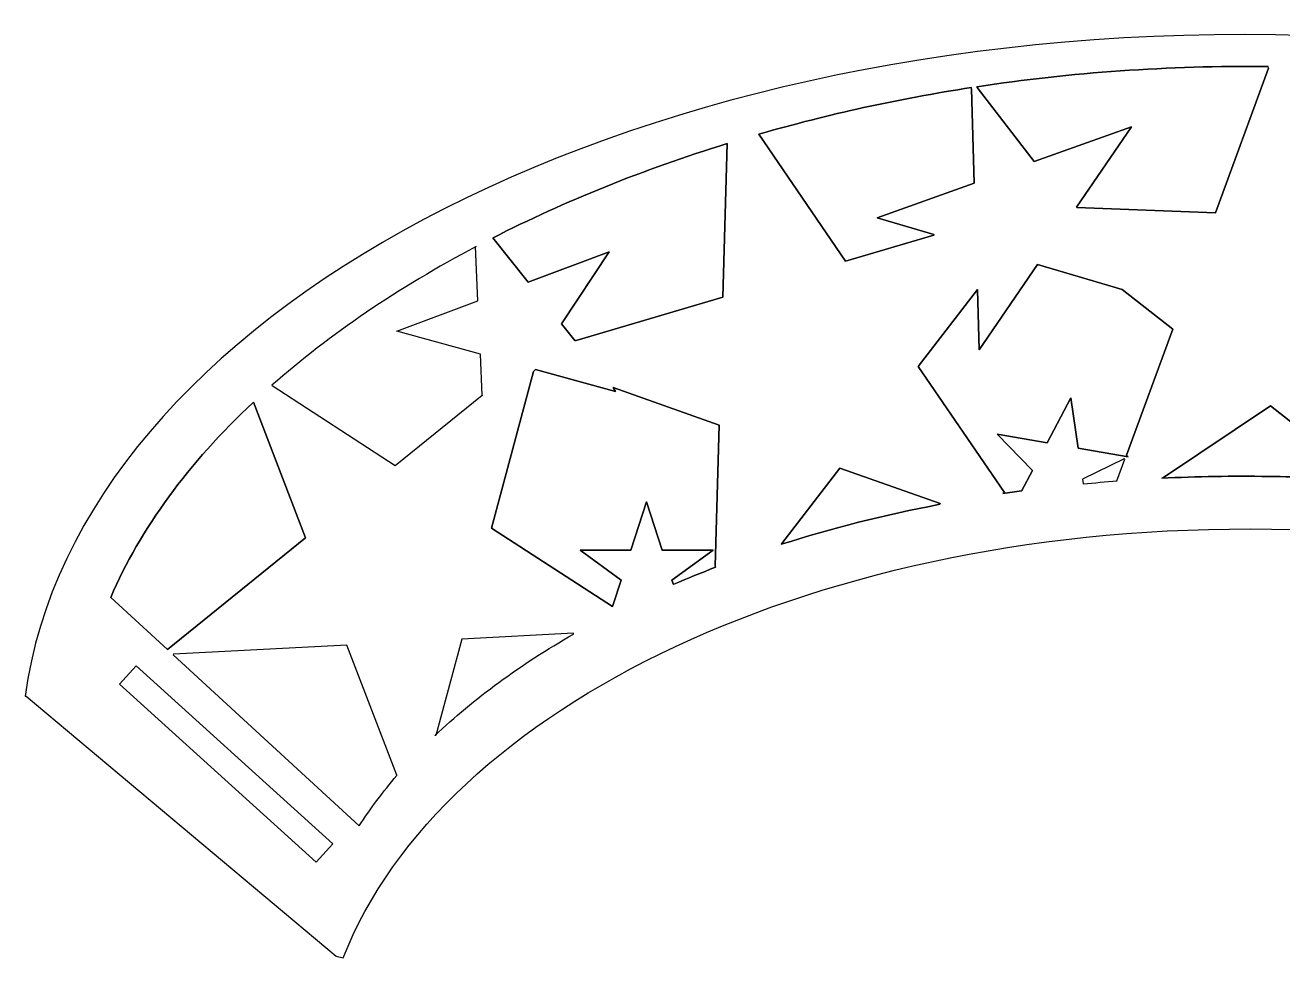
# Model space of a CAD drawing. Header units: centimetres. Extents: x -10.2 to 10.3, y -4 to 3.8.
# Drawn here: x -10.24 to 0.23, y -4.01 to 3.75 of the extents above; entities that cross this region are included whole.
import ezdxf

# ---------------------------------------------------------------- set-up
doc = ezdxf.new("R2010")
doc.units = ezdxf.units.CM
doc.header["$MEASUREMENT"] = 0
doc.layers.add('Camada 1', color=7, linetype='Continuous')

msp = doc.modelspace()

# ---------------------------------------------------------------- linework, layer by layer
at = {"layer": 'Camada 1'}
msp.add_open_spline([(9.90097, -0.6084), (10.04258, -0.86301), (10.15677, -1.12466), (10.24159, -1.39207), (10.24159, -1.39207), (10.24159, -1.39207), (10.27265, -1.52844), (10.27265, -1.52844), (10.27265, -1.52844), (10.27265, -1.52844), (9.54089, -2.23869), (9.54089, -2.23869), (9.54089, -2.23869), (9.54089, -2.23869), (9.95449, -2.51055), (9.95449, -2.51055), (9.95449, -2.51055), (9.95449, -2.51055), (8.34328, -3.66321), (8.34328, -3.66321), (8.34328, -3.66321), (8.34328, -3.66321), (8.27526, -3.13082), (8.27526, -3.13082), (8.27526, -3.13082), (8.27526, -3.13082), (7.54406, -3.80318), (7.50665, -3.76466), (7.50665, -3.76466), (7.50665, -3.76466), (7.52493, -3.75447), (7.52493, -3.75447), (7.52493, -3.75447), (6.50025, -1.87595), (3.58571, -0.49195), (0.13038, -0.44078), (0.13038, -0.44078), (-3.61474, -0.38527), (-6.77125, -1.91361), (-7.59045, -4.00988), (-7.59045, -4.00988), (-7.59045, -4.00988), (-7.64837, -3.99631), (-7.64837, -3.99631), (-7.64837, -3.99631), (-7.64837, -3.99631), (-10.22755, -1.83183), (-10.22755, -1.83183), (-10.22755, -1.83183), (-10.22755, -1.83183), (-10.23636, -1.83048), (-10.23636, -1.83048), (-10.23636, -1.83048), (-9.80609, 1.32573), (-5.29635, 3.75437), (0.16486, 3.67344), (0.16486, 3.67344), (4.71382, 3.60602), (8.55128, 1.81775), (9.90097, -0.6084)], degree=3, knots=[0, 0, 0, 0, 0.0625, 0.0625, 0.0625, 0.0625, 0.125, 0.125, 0.125, 0.125, 0.1875, 0.1875, 0.1875, 0.1875, 0.25, 0.25, 0.25, 0.25, 0.3125, 0.3125, 0.3125, 0.3125, 0.375, 0.375, 0.375, 0.375, 0.4375, 0.4375, 0.4375, 0.4375, 0.5, 0.5, 0.5, 0.5, 0.5625, 0.5625, 0.5625, 0.5625, 0.625, 0.625, 0.625, 0.625, 0.6875, 0.6875, 0.6875, 0.6875, 0.75, 0.75, 0.75, 0.75, 0.8125, 0.8125, 0.8125, 0.8125, 0.875, 0.875, 0.875, 0.875, 1, 1, 1, 1], dxfattribs=at)
at = {"layer": 'Camada 1', "color": 7}
for points, knots in [([(0.10776, 3.39583), (0.10776, 3.39583), (-0.33439, 2.19303), (-0.33439, 2.19303), (-0.33439, 2.19303), (-0.33439, 2.19303), (-1.48829, 2.23663), (-1.48829, 2.23663), (-1.48829, 2.23663), (-1.48829, 2.23663), (-1.49022, 2.23798), (-1.49022, 2.23798), (-1.49022, 2.23798), (-1.49022, 2.23798), (-1.0331, 2.90817), (-1.0331, 2.90817), (-1.0331, 2.90817), (-1.0331, 2.90817), (-1.84161, 2.61856), (-1.84161, 2.61856), (-1.84161, 2.61856), (-1.84161, 2.61856), (-2.31797, 3.23575), (-2.31797, 3.23575), (-2.31797, 3.23575), (-2.31797, 3.23575), (-2.31887, 3.24186), (-2.31887, 3.24186), (-2.31887, 3.24186), (-1.53801, 3.36013), (-0.72573, 3.41929), (0.10249, 3.40963), (0.10249, 3.40963), (0.10249, 3.40963), (0.10776, 3.39583), (0.10776, 3.39583)], [0, 0, 0, 0, 0.1, 0.1, 0.1, 0.1, 0.2, 0.2, 0.2, 0.2, 0.3, 0.3, 0.3, 0.3, 0.4, 0.4, 0.4, 0.4, 0.5, 0.5, 0.5, 0.5, 0.6, 0.6, 0.6, 0.6, 0.7, 0.7, 0.7, 0.7, 0.8, 0.8, 0.8, 0.8, 1, 1, 1, 1]), ([(0.10776, 3.39583), (0.10776, 3.39583), (0.10776, 3.39583), (0.10776, 3.39583), (0.10776, 3.39583), (0.10776, 3.39583), (0.10776, 3.39583), (0.10776, 3.39583)], [0, 0, 0, 0, 0.33333333, 0.33333333, 0.33333333, 0.33333333, 1, 1, 1, 1]), ([(-2.36421, 3.22486), (-2.36421, 3.22486), (-2.34106, 2.43968), (-2.34106, 2.43968), (-2.34106, 2.43968), (-2.34106, 2.43968), (-3.14944, 2.15012), (-3.14944, 2.15012), (-3.14944, 2.15012), (-3.14944, 2.15012), (-2.67838, 2.01264), (-2.67838, 2.01264), (-2.67838, 2.01264), (-2.67838, 2.01264), (-2.67634, 2.0061), (-2.67634, 2.0061), (-2.67634, 2.0061), (-2.67634, 2.0061), (-3.41104, 1.78988), (-3.41104, 1.78988), (-3.41104, 1.78988), (-3.41104, 1.78988), (-4.13351, 2.84698), (-4.13351, 2.84698), (-4.13351, 2.84698), (-4.13351, 2.84698), (-4.12462, 2.8496), (-4.12462, 2.8496), (-4.12462, 2.8496), (-3.5622, 3.01081), (-2.97313, 3.14075), (-2.36477, 3.23486), (-2.36477, 3.23486), (-2.36477, 3.23486), (-2.36421, 3.22486), (-2.36421, 3.22486)], [0, 0, 0, 0, 0.1, 0.1, 0.1, 0.1, 0.2, 0.2, 0.2, 0.2, 0.3, 0.3, 0.3, 0.3, 0.4, 0.4, 0.4, 0.4, 0.5, 0.5, 0.5, 0.5, 0.6, 0.6, 0.6, 0.6, 0.7, 0.7, 0.7, 0.7, 0.8, 0.8, 0.8, 0.8, 1, 1, 1, 1]), ([(-2.36421, 3.22486), (-2.36421, 3.22486), (-2.36421, 3.22486), (-2.36421, 3.22486), (-2.36421, 3.22486), (-2.36421, 3.22486), (-2.36421, 3.22486), (-2.36421, 3.22486)], [0, 0, 0, 0, 0.33333333, 0.33333333, 0.33333333, 0.33333333, 1, 1, 1, 1]), ([(-4.39682, 2.76811), (-4.39682, 2.76811), (-4.43296, 1.48914), (-4.43296, 1.48914), (-4.43296, 1.48914), (-4.43296, 1.48914), (-5.65317, 1.13002), (-5.65317, 1.13002), (-5.65317, 1.13002), (-5.65317, 1.13002), (-5.6637, 1.12843), (-5.6637, 1.12843), (-5.6637, 1.12843), (-5.6637, 1.12843), (-5.77488, 1.26779), (-5.77488, 1.26779), (-5.77488, 1.26779), (-5.77488, 1.26779), (-5.37811, 1.86861), (-5.37811, 1.86861), (-5.37811, 1.86861), (-5.37811, 1.86861), (-6.05272, 1.61551), (-6.05272, 1.61551), (-6.05272, 1.61551), (-6.05272, 1.61551), (-6.3453, 1.9831), (-6.3453, 1.9831), (-6.3453, 1.9831), (-6.3453, 1.9831), (-6.34347, 1.98445), (-6.34347, 1.98445), (-6.34347, 1.98445), (-5.74869, 2.28814), (-5.09493, 2.55256), (-4.39688, 2.76849), (-4.39688, 2.76849), (-4.39688, 2.76849), (-4.39682, 2.76811), (-4.39682, 2.76811)], [0, 0, 0, 0, 0.09090909, 0.09090909, 0.09090909, 0.09090909, 0.18181818, 0.18181818, 0.18181818, 0.18181818, 0.27272727, 0.27272727, 0.27272727, 0.27272727, 0.36363636, 0.36363636, 0.36363636, 0.36363636, 0.45454545, 0.45454545, 0.45454545, 0.45454545, 0.54545455, 0.54545455, 0.54545455, 0.54545455, 0.63636364, 0.63636364, 0.63636364, 0.63636364, 0.72727273, 0.72727273, 0.72727273, 0.72727273, 0.81818182, 0.81818182, 0.81818182, 0.81818182, 1, 1, 1, 1]), ([(-4.39682, 2.76811), (-4.39682, 2.76811), (-4.39682, 2.76811), (-4.39682, 2.76811), (-4.39682, 2.76811), (-4.39682, 2.76811), (-4.39682, 2.76811), (-4.39682, 2.76811)], [0, 0, 0, 0, 0.33333333, 0.33333333, 0.33333333, 0.33333333, 1, 1, 1, 1]), ([(-2.08994, -0.13715), (-2.08994, -0.13715), (-2.80823, 0.91147), (-2.80823, 0.91147), (-2.80823, 0.91147), (-2.80823, 0.91147), (-2.31367, 1.55353), (-2.31367, 1.55353), (-2.31367, 1.55353), (-2.31367, 1.55353), (-2.31454, 1.55422), (-2.31454, 1.55422), (-2.31454, 1.55422), (-2.31454, 1.55422), (-2.29949, 1.05151), (-2.29949, 1.05151), (-2.29949, 1.05151), (-2.29949, 1.05151), (-1.81557, 1.76094), (-1.81557, 1.76094), (-1.81557, 1.76094), (-1.81557, 1.76094), (-1.11104, 1.55501), (-1.11104, 1.55501), (-1.11104, 1.55501), (-1.11104, 1.55501), (-1.11144, 1.55451), (-1.11144, 1.55451), (-1.11144, 1.55451), (-1.11144, 1.55451), (-0.6903, 1.22378), (-0.6903, 1.22378), (-0.6903, 1.22378), (-0.6903, 1.22378), (-1.07495, 0.17595), (-1.07495, 0.17595), (-1.07495, 0.17595), (-1.07495, 0.17595), (-1.06109, 0.1596), (-1.06109, 0.1596), (-1.06109, 0.1596), (-1.06109, 0.1596), (-1.4776, 0.23202), (-1.4776, 0.23202), (-1.4776, 0.23202), (-1.4776, 0.23202), (-1.53708, 0.65062), (-1.53708, 0.65062), (-1.53708, 0.65062), (-1.53708, 0.65062), (-1.73488, 0.27676), (-1.73488, 0.27676), (-1.73488, 0.27676), (-1.73488, 0.27676), (-2.15133, 0.34918), (-2.15133, 0.34918), (-2.15133, 0.34918), (-2.15133, 0.34918), (-1.8569, 0.04599), (-1.8569, 0.04599), (-1.8569, 0.04599), (-1.8569, 0.04599), (-1.94681, -0.12414), (-1.94681, -0.12414), (-1.94681, -0.12414), (-1.94681, -0.12414), (-1.94681, -0.12327), (-1.94681, -0.12327), (-1.94681, -0.12327), (-1.99925, -0.13039), (-2.05148, -0.1378), (-2.1035, -0.1455), (-2.1035, -0.1455), (-2.1035, -0.1455), (-2.08994, -0.13715), (-2.08994, -0.13715)], [0, 0, 0, 0, 0.05, 0.05, 0.05, 0.05, 0.1, 0.1, 0.1, 0.1, 0.15, 0.15, 0.15, 0.15, 0.2, 0.2, 0.2, 0.2, 0.25, 0.25, 0.25, 0.25, 0.3, 0.3, 0.3, 0.3, 0.35, 0.35, 0.35, 0.35, 0.4, 0.4, 0.4, 0.4, 0.45, 0.45, 0.45, 0.45, 0.5, 0.5, 0.5, 0.5, 0.55, 0.55, 0.55, 0.55, 0.6, 0.6, 0.6, 0.6, 0.65, 0.65, 0.65, 0.65, 0.7, 0.7, 0.7, 0.7, 0.75, 0.75, 0.75, 0.75, 0.8, 0.8, 0.8, 0.8, 0.85, 0.85, 0.85, 0.85, 0.9, 0.9, 0.9, 0.9, 1, 1, 1, 1]), ([(-4.49535, -0.75027), (-4.49535, -0.75027), (-4.46267, 0.42456), (-4.46267, 0.42456), (-4.46267, 0.42456), (-4.46267, 0.42456), (-5.34529, 0.73846), (-5.34529, 0.73846), (-5.34529, 0.73846), (-5.34529, 0.73846), (-5.32571, 0.7047), (-5.32571, 0.7047), (-5.32571, 0.7047), (-5.32571, 0.7047), (-5.99124, 0.88845), (-5.99124, 0.88845), (-5.99124, 0.88845), (-5.99124, 0.88845), (-6.00627, 0.87009), (-6.00627, 0.87009), (-6.00627, 0.87009), (-6.00627, 0.87009), (-6.35597, -0.43214), (-6.35597, -0.43214), (-6.35597, -0.43214), (-6.35597, -0.43214), (-5.35069, -1.08534), (-5.35069, -1.08534), (-5.35069, -1.08534), (-5.35069, -1.08534), (-5.34717, -1.07727), (-5.34717, -1.07727), (-5.34717, -1.07727), (-5.34717, -1.07727), (-5.27827, -0.86515), (-5.27827, -0.86515), (-5.27827, -0.86515), (-5.27827, -0.86515), (-5.6203, -0.61686), (-5.6203, -0.61686), (-5.6203, -0.61686), (-5.6203, -0.61686), (-5.19761, -0.61686), (-5.19761, -0.61686), (-5.19761, -0.61686), (-5.19761, -0.61686), (-5.06677, -0.21464), (-5.06677, -0.21464), (-5.06677, -0.21464), (-5.06677, -0.21464), (-4.93646, -0.61686), (-4.93646, -0.61686), (-4.93646, -0.61686), (-4.93646, -0.61686), (-4.51369, -0.61686), (-4.51369, -0.61686), (-4.51369, -0.61686), (-4.51369, -0.61686), (-4.85551, -0.86515), (-4.85551, -0.86515), (-4.85551, -0.86515), (-4.85551, -0.86515), (-4.84387, -0.90097), (-4.84387, -0.90097), (-4.84387, -0.90097), (-4.84387, -0.90097), (-4.84083, -0.89991), (-4.84083, -0.89991), (-4.84083, -0.89991), (-4.72711, -0.85096), (-4.61096, -0.80376), (-4.49245, -0.75836), (-4.49245, -0.75836), (-4.49245, -0.75836), (-4.49535, -0.75027), (-4.49535, -0.75027)], [0, 0, 0, 0, 0.05, 0.05, 0.05, 0.05, 0.1, 0.1, 0.1, 0.1, 0.15, 0.15, 0.15, 0.15, 0.2, 0.2, 0.2, 0.2, 0.25, 0.25, 0.25, 0.25, 0.3, 0.3, 0.3, 0.3, 0.35, 0.35, 0.35, 0.35, 0.4, 0.4, 0.4, 0.4, 0.45, 0.45, 0.45, 0.45, 0.5, 0.5, 0.5, 0.5, 0.55, 0.55, 0.55, 0.55, 0.6, 0.6, 0.6, 0.6, 0.65, 0.65, 0.65, 0.65, 0.7, 0.7, 0.7, 0.7, 0.75, 0.75, 0.75, 0.75, 0.8, 0.8, 0.8, 0.8, 0.85, 0.85, 0.85, 0.85, 0.9, 0.9, 0.9, 0.9, 1, 1, 1, 1]), ([(-8.33594, 0.61707), (-8.33594, 0.61707), (-7.90303, -0.51326), (-7.90303, -0.51326), (-7.90303, -0.51326), (-7.90303, -0.51326), (-9.05159, -1.4425), (-9.05159, -1.4425), (-9.05159, -1.4425), (-9.05159, -1.4425), (-9.05246, -1.44372), (-9.05246, -1.44372), (-9.05246, -1.44372), (-9.05246, -1.44372), (-9.52448, -1.0093), (-9.52448, -1.0093), (-9.52448, -1.0093), (-9.2803, -0.43653), (-8.87506, 0.11105), (-8.34015, 0.61368), (-8.34015, 0.61368), (-8.34015, 0.61368), (-8.33594, 0.61707), (-8.33594, 0.61707)], [0, 0, 0, 0, 0.14285714, 0.14285714, 0.14285714, 0.14285714, 0.28571429, 0.28571429, 0.28571429, 0.28571429, 0.42857143, 0.42857143, 0.42857143, 0.42857143, 0.57142857, 0.57142857, 0.57142857, 0.57142857, 0.71428571, 0.71428571, 0.71428571, 0.71428571, 1, 1, 1, 1]), ([(-8.33594, 0.61707), (-8.33594, 0.61707), (-8.33594, 0.61707), (-8.33594, 0.61707), (-8.33594, 0.61707), (-8.33594, 0.61707), (-8.33594, 0.61707), (-8.33594, 0.61707)], [0, 0, 0, 0, 0.33333333, 0.33333333, 0.33333333, 0.33333333, 1, 1, 1, 1]), ([(0.88643, -0.03541), (0.62984, -0.01742), (0.36957, -0.00631), (0.1062, -0.00239), (0.1062, -0.00239), (-0.19381, 0.00206), (-0.49009, -0.00297), (-0.78177, -0.01697), (-0.78177, -0.01697), (-0.78177, -0.01697), (-0.76656, -0.0102), (-0.76656, -0.0102), (-0.76656, -0.0102), (-0.76656, -0.0102), (0.12257, 0.58569), (0.12257, 0.58569), (0.12257, 0.58569), (0.12257, 0.58569), (0.9023, -0.02714), (0.9023, -0.02714), (0.9023, -0.02714), (0.9023, -0.02714), (0.88643, -0.03541), (0.88643, -0.03541)], [0, 0, 0, 0, 0.14285714, 0.14285714, 0.14285714, 0.14285714, 0.28571429, 0.28571429, 0.28571429, 0.28571429, 0.42857143, 0.42857143, 0.42857143, 0.42857143, 0.57142857, 0.57142857, 0.57142857, 0.57142857, 0.71428571, 0.71428571, 0.71428571, 0.71428571, 1, 1, 1, 1]), ([(-3.94248, -0.56109), (-3.94248, -0.56109), (-3.45827, 0.06753), (-3.45827, 0.06753), (-3.45827, 0.06753), (-3.45827, 0.06753), (-2.6256, -0.22899), (-2.6256, -0.22899), (-2.6256, -0.22899), (-2.6256, -0.22899), (-2.62774, -0.23447), (-2.62774, -0.23447), (-2.62774, -0.23447), (-3.08814, -0.32268), (-3.52918, -0.43447), (-3.9464, -0.56734), (-3.9464, -0.56734), (-3.9464, -0.56734), (-3.94248, -0.56109), (-3.94248, -0.56109)], [0, 0, 0, 0, 0.16666667, 0.16666667, 0.16666667, 0.16666667, 0.33333333, 0.33333333, 0.33333333, 0.33333333, 0.5, 0.5, 0.5, 0.5, 0.66666667, 0.66666667, 0.66666667, 0.66666667, 1, 1, 1, 1]), ([(-2.08994, -0.13715), (-2.08994, -0.13715), (-2.08994, -0.13715), (-2.08994, -0.13715), (-2.08994, -0.13715), (-2.08994, -0.13715), (-2.08994, -0.13715), (-2.08994, -0.13715)], [0, 0, 0, 0, 0.33333333, 0.33333333, 0.33333333, 0.33333333, 1, 1, 1, 1]), ([(-3.94248, -0.56109), (-3.94248, -0.56109), (-3.94248, -0.56109), (-3.94248, -0.56109), (-3.94248, -0.56109), (-3.94248, -0.56109), (-3.94248, -0.56109), (-3.94248, -0.56109)], [0, 0, 0, 0, 0.33333333, 0.33333333, 0.33333333, 0.33333333, 1, 1, 1, 1]), ([(-4.49535, -0.75027), (-4.49535, -0.75027), (-4.49535, -0.75027), (-4.49535, -0.75027), (-4.49535, -0.75027), (-4.49535, -0.75027), (-4.49535, -0.75027), (-4.49535, -0.75027)], [0, 0, 0, 0, 0.33333333, 0.33333333, 0.33333333, 0.33333333, 1, 1, 1, 1])]:
    msp.add_open_spline(points, degree=3, knots=knots, dxfattribs=at)
at = {"layer": 'Camada 1', "lineweight": 25}
for points, knots in [([(0.10776, 3.39583), (0.10776, 3.39583), (-0.33439, 2.19303), (-0.33439, 2.19303), (-0.33439, 2.19303), (-0.33439, 2.19303), (-1.48829, 2.23663), (-1.48829, 2.23663), (-1.48829, 2.23663), (-1.48829, 2.23663), (-1.49022, 2.23798), (-1.49022, 2.23798), (-1.49022, 2.23798), (-1.49022, 2.23798), (-1.0331, 2.90817), (-1.0331, 2.90817), (-1.0331, 2.90817), (-1.0331, 2.90817), (-1.84161, 2.61856), (-1.84161, 2.61856), (-1.84161, 2.61856), (-1.84161, 2.61856), (-2.31797, 3.23575), (-2.31797, 3.23575), (-2.31797, 3.23575), (-2.31797, 3.23575), (-2.31887, 3.24186), (-2.31887, 3.24186), (-2.31887, 3.24186), (-1.53801, 3.36013), (-0.72573, 3.41929), (0.10249, 3.40963)], [0, 0, 0, 0, 0.11111111, 0.11111111, 0.11111111, 0.11111111, 0.22222222, 0.22222222, 0.22222222, 0.22222222, 0.33333333, 0.33333333, 0.33333333, 0.33333333, 0.44444444, 0.44444444, 0.44444444, 0.44444444, 0.55555556, 0.55555556, 0.55555556, 0.55555556, 0.66666667, 0.66666667, 0.66666667, 0.66666667, 0.77777778, 0.77777778, 0.77777778, 0.77777778, 1, 1, 1, 1]), ([(0.10776, 3.39583), (0.10776, 3.39583), (0.10776, 3.39583), (0.10776, 3.39583), (0.10776, 3.39583), (0.10776, 3.39583), (0.10776, 3.39583), (0.10776, 3.39583)], [0, 0, 0, 0, 0.33333333, 0.33333333, 0.33333333, 0.33333333, 1, 1, 1, 1]), ([(-2.36421, 3.22486), (-2.36421, 3.22486), (-2.34106, 2.43968), (-2.34106, 2.43968), (-2.34106, 2.43968), (-2.34106, 2.43968), (-3.14944, 2.15012), (-3.14944, 2.15012), (-3.14944, 2.15012), (-3.14944, 2.15012), (-2.67838, 2.01264), (-2.67838, 2.01264), (-2.67838, 2.01264), (-2.67838, 2.01264), (-2.67634, 2.0061), (-2.67634, 2.0061), (-2.67634, 2.0061), (-2.67634, 2.0061), (-3.41104, 1.78988), (-3.41104, 1.78988), (-3.41104, 1.78988), (-3.41104, 1.78988), (-4.13351, 2.84698), (-4.13351, 2.84698), (-4.13351, 2.84698), (-4.13351, 2.84698), (-4.12462, 2.8496), (-4.12462, 2.8496), (-4.12462, 2.8496), (-3.5622, 3.01081), (-2.97313, 3.14075), (-2.36477, 3.23486)], [0, 0, 0, 0, 0.11111111, 0.11111111, 0.11111111, 0.11111111, 0.22222222, 0.22222222, 0.22222222, 0.22222222, 0.33333333, 0.33333333, 0.33333333, 0.33333333, 0.44444444, 0.44444444, 0.44444444, 0.44444444, 0.55555556, 0.55555556, 0.55555556, 0.55555556, 0.66666667, 0.66666667, 0.66666667, 0.66666667, 0.77777778, 0.77777778, 0.77777778, 0.77777778, 1, 1, 1, 1]), ([(-2.36421, 3.22486), (-2.36421, 3.22486), (-2.36421, 3.22486), (-2.36421, 3.22486), (-2.36421, 3.22486), (-2.36421, 3.22486), (-2.36421, 3.22486), (-2.36421, 3.22486)], [0, 0, 0, 0, 0.33333333, 0.33333333, 0.33333333, 0.33333333, 1, 1, 1, 1]), ([(-4.39682, 2.76811), (-4.39682, 2.76811), (-4.43296, 1.48914), (-4.43296, 1.48914), (-4.43296, 1.48914), (-4.43296, 1.48914), (-5.65317, 1.13002), (-5.65317, 1.13002), (-5.65317, 1.13002), (-5.65317, 1.13002), (-5.6637, 1.12843), (-5.6637, 1.12843), (-5.6637, 1.12843), (-5.6637, 1.12843), (-5.77488, 1.26779), (-5.77488, 1.26779), (-5.77488, 1.26779), (-5.77488, 1.26779), (-5.37811, 1.86861), (-5.37811, 1.86861), (-5.37811, 1.86861), (-5.37811, 1.86861), (-6.05272, 1.61551), (-6.05272, 1.61551), (-6.05272, 1.61551), (-6.05272, 1.61551), (-6.3453, 1.9831), (-6.3453, 1.9831), (-6.3453, 1.9831), (-6.3453, 1.9831), (-6.34347, 1.98445), (-6.34347, 1.98445), (-6.34347, 1.98445), (-5.74869, 2.28814), (-5.09493, 2.55256), (-4.39688, 2.76849)], [0, 0, 0, 0, 0.1, 0.1, 0.1, 0.1, 0.2, 0.2, 0.2, 0.2, 0.3, 0.3, 0.3, 0.3, 0.4, 0.4, 0.4, 0.4, 0.5, 0.5, 0.5, 0.5, 0.6, 0.6, 0.6, 0.6, 0.7, 0.7, 0.7, 0.7, 0.8, 0.8, 0.8, 0.8, 1, 1, 1, 1]), ([(-4.39682, 2.76811), (-4.39682, 2.76811), (-4.39682, 2.76811), (-4.39682, 2.76811), (-4.39682, 2.76811), (-4.39682, 2.76811), (-4.39682, 2.76811), (-4.39682, 2.76811)], [0, 0, 0, 0, 0.33333333, 0.33333333, 0.33333333, 0.33333333, 1, 1, 1, 1]), ([(-2.08994, -0.13715), (-2.08994, -0.13715), (-2.80823, 0.91147), (-2.80823, 0.91147), (-2.80823, 0.91147), (-2.80823, 0.91147), (-2.31367, 1.55353), (-2.31367, 1.55353), (-2.31367, 1.55353), (-2.31367, 1.55353), (-2.31454, 1.55422), (-2.31454, 1.55422), (-2.31454, 1.55422), (-2.31454, 1.55422), (-2.29949, 1.05151), (-2.29949, 1.05151), (-2.29949, 1.05151), (-2.29949, 1.05151), (-1.81557, 1.76094), (-1.81557, 1.76094), (-1.81557, 1.76094), (-1.81557, 1.76094), (-1.11104, 1.55501), (-1.11104, 1.55501), (-1.11104, 1.55501), (-1.11104, 1.55501), (-1.11144, 1.55451), (-1.11144, 1.55451), (-1.11144, 1.55451), (-1.11144, 1.55451), (-0.6903, 1.22378), (-0.6903, 1.22378), (-0.6903, 1.22378), (-0.6903, 1.22378), (-1.07495, 0.17595), (-1.07495, 0.17595), (-1.07495, 0.17595), (-1.07495, 0.17595), (-1.06109, 0.1596), (-1.06109, 0.1596), (-1.06109, 0.1596), (-1.06109, 0.1596), (-1.4776, 0.23202), (-1.4776, 0.23202), (-1.4776, 0.23202), (-1.4776, 0.23202), (-1.53708, 0.65062), (-1.53708, 0.65062), (-1.53708, 0.65062), (-1.53708, 0.65062), (-1.73488, 0.27676), (-1.73488, 0.27676), (-1.73488, 0.27676), (-1.73488, 0.27676), (-2.15133, 0.34918), (-2.15133, 0.34918), (-2.15133, 0.34918), (-2.15133, 0.34918), (-1.8569, 0.04599), (-1.8569, 0.04599), (-1.8569, 0.04599), (-1.8569, 0.04599), (-1.94681, -0.12414), (-1.94681, -0.12414), (-1.94681, -0.12414), (-1.94681, -0.12414), (-1.94681, -0.12327), (-1.94681, -0.12327), (-1.94681, -0.12327), (-1.99925, -0.13039), (-2.05148, -0.1378), (-2.1035, -0.1455)], [0, 0, 0, 0, 0.05263158, 0.05263158, 0.05263158, 0.05263158, 0.10526316, 0.10526316, 0.10526316, 0.10526316, 0.15789474, 0.15789474, 0.15789474, 0.15789474, 0.21052632, 0.21052632, 0.21052632, 0.21052632, 0.26315789, 0.26315789, 0.26315789, 0.26315789, 0.31578947, 0.31578947, 0.31578947, 0.31578947, 0.36842105, 0.36842105, 0.36842105, 0.36842105, 0.42105263, 0.42105263, 0.42105263, 0.42105263, 0.47368421, 0.47368421, 0.47368421, 0.47368421, 0.52631579, 0.52631579, 0.52631579, 0.52631579, 0.57894737, 0.57894737, 0.57894737, 0.57894737, 0.63157895, 0.63157895, 0.63157895, 0.63157895, 0.68421053, 0.68421053, 0.68421053, 0.68421053, 0.73684211, 0.73684211, 0.73684211, 0.73684211, 0.78947368, 0.78947368, 0.78947368, 0.78947368, 0.84210526, 0.84210526, 0.84210526, 0.84210526, 0.89473684, 0.89473684, 0.89473684, 0.89473684, 1, 1, 1, 1]), ([(-4.49535, -0.75027), (-4.49535, -0.75027), (-4.46267, 0.42456), (-4.46267, 0.42456), (-4.46267, 0.42456), (-4.46267, 0.42456), (-5.34529, 0.73846), (-5.34529, 0.73846), (-5.34529, 0.73846), (-5.34529, 0.73846), (-5.32571, 0.7047), (-5.32571, 0.7047), (-5.32571, 0.7047), (-5.32571, 0.7047), (-5.99124, 0.88845), (-5.99124, 0.88845), (-5.99124, 0.88845), (-5.99124, 0.88845), (-6.00627, 0.87009), (-6.00627, 0.87009), (-6.00627, 0.87009), (-6.00627, 0.87009), (-6.35597, -0.43214), (-6.35597, -0.43214), (-6.35597, -0.43214), (-6.35597, -0.43214), (-5.35069, -1.08534), (-5.35069, -1.08534), (-5.35069, -1.08534), (-5.35069, -1.08534), (-5.34717, -1.07727), (-5.34717, -1.07727), (-5.34717, -1.07727), (-5.34717, -1.07727), (-5.27827, -0.86515), (-5.27827, -0.86515), (-5.27827, -0.86515), (-5.27827, -0.86515), (-5.6203, -0.61686), (-5.6203, -0.61686), (-5.6203, -0.61686), (-5.6203, -0.61686), (-5.19761, -0.61686), (-5.19761, -0.61686), (-5.19761, -0.61686), (-5.19761, -0.61686), (-5.06677, -0.21464), (-5.06677, -0.21464), (-5.06677, -0.21464), (-5.06677, -0.21464), (-4.93646, -0.61686), (-4.93646, -0.61686), (-4.93646, -0.61686), (-4.93646, -0.61686), (-4.51369, -0.61686), (-4.51369, -0.61686), (-4.51369, -0.61686), (-4.51369, -0.61686), (-4.85551, -0.86515), (-4.85551, -0.86515), (-4.85551, -0.86515), (-4.85551, -0.86515), (-4.84387, -0.90097), (-4.84387, -0.90097), (-4.84387, -0.90097), (-4.84387, -0.90097), (-4.84083, -0.89991), (-4.84083, -0.89991), (-4.84083, -0.89991), (-4.72711, -0.85096), (-4.61096, -0.80376), (-4.49245, -0.75836)], [0, 0, 0, 0, 0.05263158, 0.05263158, 0.05263158, 0.05263158, 0.10526316, 0.10526316, 0.10526316, 0.10526316, 0.15789474, 0.15789474, 0.15789474, 0.15789474, 0.21052632, 0.21052632, 0.21052632, 0.21052632, 0.26315789, 0.26315789, 0.26315789, 0.26315789, 0.31578947, 0.31578947, 0.31578947, 0.31578947, 0.36842105, 0.36842105, 0.36842105, 0.36842105, 0.42105263, 0.42105263, 0.42105263, 0.42105263, 0.47368421, 0.47368421, 0.47368421, 0.47368421, 0.52631579, 0.52631579, 0.52631579, 0.52631579, 0.57894737, 0.57894737, 0.57894737, 0.57894737, 0.63157895, 0.63157895, 0.63157895, 0.63157895, 0.68421053, 0.68421053, 0.68421053, 0.68421053, 0.73684211, 0.73684211, 0.73684211, 0.73684211, 0.78947368, 0.78947368, 0.78947368, 0.78947368, 0.84210526, 0.84210526, 0.84210526, 0.84210526, 0.89473684, 0.89473684, 0.89473684, 0.89473684, 1, 1, 1, 1]), ([(-8.33594, 0.61707), (-8.33594, 0.61707), (-7.90303, -0.51326), (-7.90303, -0.51326), (-7.90303, -0.51326), (-7.90303, -0.51326), (-9.05159, -1.4425), (-9.05159, -1.4425), (-9.05159, -1.4425), (-9.05159, -1.4425), (-9.05246, -1.44372), (-9.05246, -1.44372), (-9.05246, -1.44372), (-9.05246, -1.44372), (-9.52448, -1.0093), (-9.52448, -1.0093), (-9.52448, -1.0093), (-9.2803, -0.43653), (-8.87506, 0.11105), (-8.34015, 0.61368)], [0, 0, 0, 0, 0.16666667, 0.16666667, 0.16666667, 0.16666667, 0.33333333, 0.33333333, 0.33333333, 0.33333333, 0.5, 0.5, 0.5, 0.5, 0.66666667, 0.66666667, 0.66666667, 0.66666667, 1, 1, 1, 1]), ([(-8.33594, 0.61707), (-8.33594, 0.61707), (-8.33594, 0.61707), (-8.33594, 0.61707), (-8.33594, 0.61707), (-8.33594, 0.61707), (-8.33594, 0.61707), (-8.33594, 0.61707)], [0, 0, 0, 0, 0.33333333, 0.33333333, 0.33333333, 0.33333333, 1, 1, 1, 1]), ([(0.88643, -0.03541), (0.62984, -0.01742), (0.36957, -0.00631), (0.1062, -0.00239), (0.1062, -0.00239), (-0.19381, 0.00206), (-0.49009, -0.00297), (-0.78177, -0.01697), (-0.78177, -0.01697), (-0.78177, -0.01697), (-0.76656, -0.0102), (-0.76656, -0.0102), (-0.76656, -0.0102), (-0.76656, -0.0102), (0.12257, 0.58569), (0.12257, 0.58569), (0.12257, 0.58569), (0.12257, 0.58569), (0.9023, -0.02714), (0.9023, -0.02714)], [0, 0, 0, 0, 0.16666667, 0.16666667, 0.16666667, 0.16666667, 0.33333333, 0.33333333, 0.33333333, 0.33333333, 0.5, 0.5, 0.5, 0.5, 0.66666667, 0.66666667, 0.66666667, 0.66666667, 1, 1, 1, 1]), ([(-3.94248, -0.56109), (-3.94248, -0.56109), (-3.45827, 0.06753), (-3.45827, 0.06753), (-3.45827, 0.06753), (-3.45827, 0.06753), (-2.6256, -0.22899), (-2.6256, -0.22899), (-2.6256, -0.22899), (-2.6256, -0.22899), (-2.62774, -0.23447), (-2.62774, -0.23447), (-2.62774, -0.23447), (-3.08814, -0.32268), (-3.52918, -0.43447), (-3.9464, -0.56734)], [0, 0, 0, 0, 0.2, 0.2, 0.2, 0.2, 0.4, 0.4, 0.4, 0.4, 0.6, 0.6, 0.6, 0.6, 1, 1, 1, 1]), ([(-2.08994, -0.13715), (-2.08994, -0.13715), (-2.08994, -0.13715), (-2.08994, -0.13715), (-2.08994, -0.13715), (-2.08994, -0.13715), (-2.08994, -0.13715), (-2.08994, -0.13715)], [0, 0, 0, 0, 0.33333333, 0.33333333, 0.33333333, 0.33333333, 1, 1, 1, 1]), ([(-3.94248, -0.56109), (-3.94248, -0.56109), (-3.94248, -0.56109), (-3.94248, -0.56109), (-3.94248, -0.56109), (-3.94248, -0.56109), (-3.94248, -0.56109), (-3.94248, -0.56109)], [0, 0, 0, 0, 0.33333333, 0.33333333, 0.33333333, 0.33333333, 1, 1, 1, 1]), ([(-4.49535, -0.75027), (-4.49535, -0.75027), (-4.49535, -0.75027), (-4.49535, -0.75027), (-4.49535, -0.75027), (-4.49535, -0.75027), (-4.49535, -0.75027), (-4.49535, -0.75027)], [0, 0, 0, 0, 0.33333333, 0.33333333, 0.33333333, 0.33333333, 1, 1, 1, 1])]:
    msp.add_open_spline(points, degree=3, knots=knots, dxfattribs=at)
at = {"layer": 'Camada 1', "color": 7, "lineweight": 25}
for points, knots in [([(-6.43583, 0.67372), (-6.43583, 0.67372), (-7.15899, 0.08867), (-7.15899, 0.08867), (-7.15899, 0.08867), (-7.15899, 0.08867), (-8.18097, 0.75423), (-8.18097, 0.75423), (-8.18097, 0.75423), (-8.18097, 0.75423), (-8.18317, 0.75658), (-8.18317, 0.75658), (-8.18317, 0.75658), (-7.70367, 1.17986), (-7.13113, 1.56869), (-6.48534, 1.91064), (-6.48534, 1.91064), (-6.48534, 1.91064), (-6.48947, 1.91061), (-6.48947, 1.91061), (-6.48947, 1.91061), (-6.48947, 1.91061), (-6.46939, 1.45915), (-6.46939, 1.45915), (-6.46939, 1.45915), (-6.46939, 1.45915), (-7.14387, 1.2061), (-7.14387, 1.2061), (-7.14387, 1.2061), (-7.14387, 1.2061), (-6.44947, 1.0147), (-6.44947, 1.0147), (-6.44947, 1.0147), (-6.44947, 1.0147), (-6.43402, 0.67132), (-6.43402, 0.67132), (-6.43402, 0.67132), (-6.43402, 0.67132), (-6.43583, 0.67372), (-6.43583, 0.67372)], [0, 0, 0, 0, 0.09090909, 0.09090909, 0.09090909, 0.09090909, 0.18181818, 0.18181818, 0.18181818, 0.18181818, 0.27272727, 0.27272727, 0.27272727, 0.27272727, 0.36363636, 0.36363636, 0.36363636, 0.36363636, 0.45454545, 0.45454545, 0.45454545, 0.45454545, 0.54545455, 0.54545455, 0.54545455, 0.54545455, 0.63636364, 0.63636364, 0.63636364, 0.63636364, 0.72727273, 0.72727273, 0.72727273, 0.72727273, 0.81818182, 0.81818182, 0.81818182, 0.81818182, 1, 1, 1, 1]), ([(-1.08789, 0.14067), (-1.08789, 0.14067), (-1.15404, -0.03954), (-1.15404, -0.03954), (-1.15404, -0.03954), (-1.15404, -0.03954), (-1.15317, -0.03988), (-1.15317, -0.03988), (-1.15317, -0.03988), (-1.24763, -0.047), (-1.34155, -0.05501), (-1.4349, -0.06398), (-1.4349, -0.06398), (-1.4349, -0.06398), (-1.4354, -0.06112), (-1.4354, -0.06112), (-1.4354, -0.06112), (-1.4354, -0.06112), (-1.44037, -0.02643), (-1.44037, -0.02643), (-1.44037, -0.02643), (-1.44037, -0.02643), (-1.0948, 0.14309), (-1.0948, 0.14309), (-1.0948, 0.14309), (-1.0948, 0.14309), (-1.08789, 0.14067), (-1.08789, 0.14067)], [0, 0, 0, 0, 0.125, 0.125, 0.125, 0.125, 0.25, 0.25, 0.25, 0.25, 0.375, 0.375, 0.375, 0.375, 0.5, 0.5, 0.5, 0.5, 0.625, 0.625, 0.625, 0.625, 0.75, 0.75, 0.75, 0.75, 1, 1, 1, 1]), ([(-5.67476, -1.31489), (-6.1159, -1.56799), (-6.50362, -1.85141), (-6.82766, -2.15949), (-6.82766, -2.15949), (-6.82766, -2.15949), (-6.81964, -2.1588), (-6.81964, -2.1588), (-6.81964, -2.1588), (-6.81964, -2.1588), (-6.60416, -1.3564), (-6.60416, -1.3564), (-6.60416, -1.3564), (-6.60416, -1.3564), (-5.675, -1.30817), (-5.675, -1.30817), (-5.675, -1.30817), (-5.675, -1.30817), (-5.67476, -1.31489), (-5.67476, -1.31489)], [0, 0, 0, 0, 0.16666667, 0.16666667, 0.16666667, 0.16666667, 0.33333333, 0.33333333, 0.33333333, 0.33333333, 0.5, 0.5, 0.5, 0.5, 0.66666667, 0.66666667, 0.66666667, 0.66666667, 1, 1, 1, 1]), ([(-9.00247, -1.48213), (-9.00247, -1.48213), (-7.56049, -1.40664), (-7.56049, -1.40664), (-7.56049, -1.40664), (-7.56049, -1.40664), (-7.14491, -2.49029), (-7.14491, -2.49029), (-7.14491, -2.49029), (-7.14491, -2.49029), (-7.14367, -2.49137), (-7.14367, -2.49137), (-7.14367, -2.49137), (-7.2604, -2.62758), (-7.36529, -2.76778), (-7.45757, -2.91155), (-7.45757, -2.91155), (-7.45757, -2.91155), (-9.00623, -1.48624), (-9.00623, -1.48624), (-9.00623, -1.48624), (-9.00623, -1.48624), (-9.00247, -1.48213), (-9.00247, -1.48213)], [0, 0, 0, 0, 0.14285714, 0.14285714, 0.14285714, 0.14285714, 0.28571429, 0.28571429, 0.28571429, 0.28571429, 0.42857143, 0.42857143, 0.42857143, 0.42857143, 0.57142857, 0.57142857, 0.57142857, 0.57142857, 0.71428571, 0.71428571, 0.71428571, 0.71428571, 1, 1, 1, 1]), ([(-9.31288, -1.5801), (-9.31288, -1.5801), (-9.45014, -1.73161), (-9.45014, -1.73161), (-9.45014, -1.73161), (-9.45014, -1.73161), (-7.81467, -3.21326), (-7.81467, -3.21326), (-7.81467, -3.21326), (-7.81467, -3.21326), (-7.67741, -3.06175), (-7.67741, -3.06175), (-7.67741, -3.06175), (-7.67741, -3.06175), (-9.31288, -1.5801), (-9.31288, -1.5801)], [0, 0, 0, 0, 0.2, 0.2, 0.2, 0.2, 0.4, 0.4, 0.4, 0.4, 0.6, 0.6, 0.6, 0.6, 1, 1, 1, 1])]:
    msp.add_open_spline(points, degree=3, knots=knots, dxfattribs=at)

doc.saveas('drawing.dxf')
